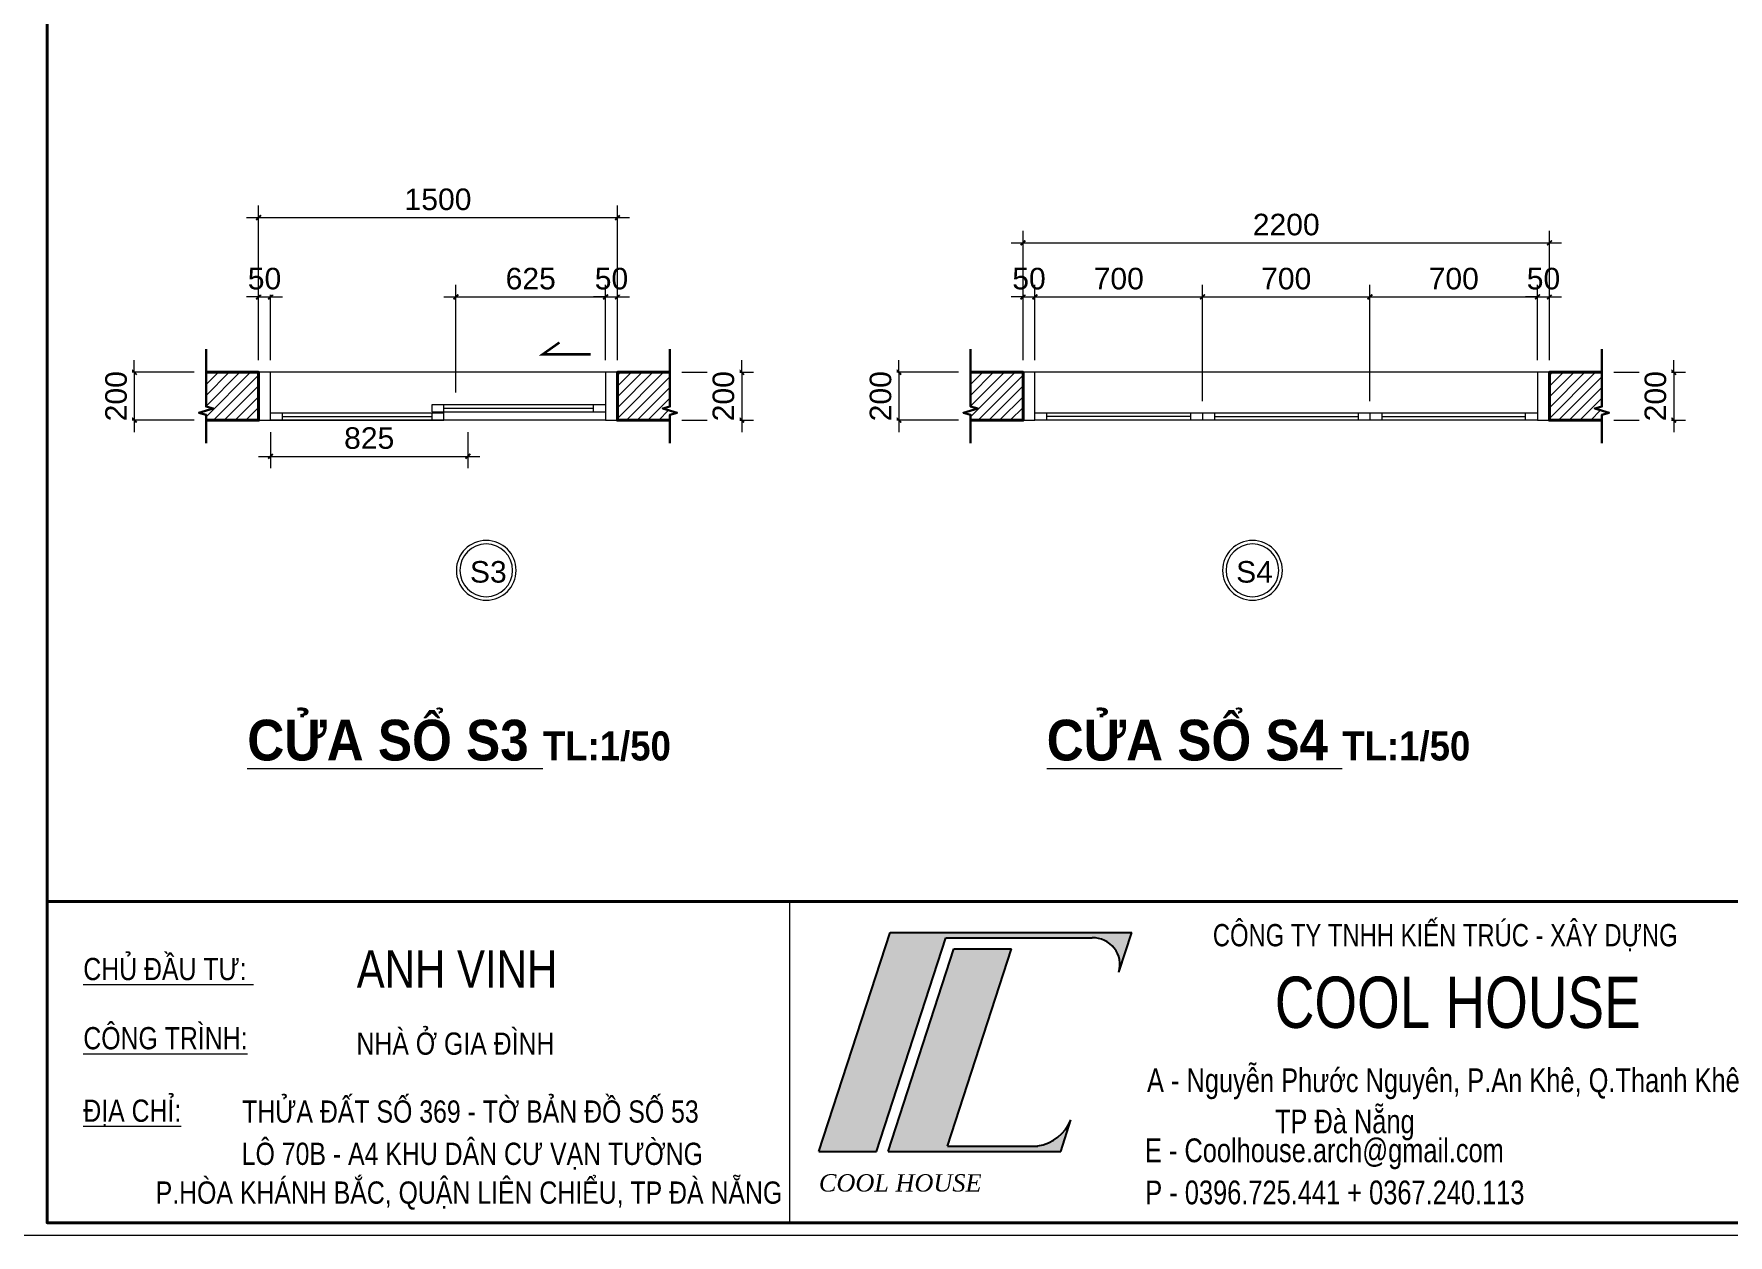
# Model space of a CAD drawing. Header units: inches. Extents: x 921646 to 2157952, y -92667 to 262089.
# Drawn here: x 1979492 to 1986572, y -24405 to -19387 of the extents above; entities that cross this region are included whole.
import ezdxf
from ezdxf.enums import TextEntityAlignment as Align

# ---------------------------------------------------------------- set-up
doc = ezdxf.new("R2010")
doc.units = ezdxf.units.IN
doc.header["$MEASUREMENT"] = 0
doc.layers.get('0').update_dxf_attribs({"lineweight": 9})
doc.layers.get('DEFPOINTS').update_dxf_attribs({"lineweight": 9})
for name, color, linetype, lineweight in [('11 CUA', 42, 'Continuous', 15), ('15 TEXT', 134, 'Continuous', 15), ('3. THAY DAY', 4, 'Continuous', 30), ('4 TUONG', 255, 'Continuous', 40), ('Cp Net Dam 0.25', 4, 'Continuous', 25), ('Cp Net Manh 0.15', 8, 'Continuous', 15), ('Cp Net Thep 0.40', 2, 'Continuous', 40), ('Cp Text 0.15', 3, 'Continuous', 15), ('dim', 252, 'Continuous', 9), ('HATCH', 244, 'Continuous', 0)]:
    doc.layers.add(name, color=color, linetype=linetype, lineweight=lineweight)
doc.styles.add('ARIAL', font='arial.ttf')
doc.styles.add('CHU', font='arial.ttf')
doc.styles.add('IN', font='VHARIAL.TTF')
doc.styles.add('kich thuot', font='arial.ttf', dxfattribs={"width": 0.8})
doc.styles.add('kt', font='VHELVCN.TTF')
doc.styles.add('Text', font='VKORIN.TTF')
doc.dimstyles.new('VJC100', dxfattribs={"dimscale": 1.2, "dimtxt": 200, "dimasz": 100, "dimexe": 100, "dimexo": 0, "dimgap": 60, "dimtad": 1, "dimdec": 0, "dimlfac": -1, "dimzin": 9, "dimdsep": 46, "dimtxsty": 'CHU', "dimblk": 'ARCHTICK', "dimcen": 0.9, "dimdle": 100, "dimclrd": 251, "dimclre": 251, "dimclrt": 3, "dimadec": 0, "dimazin": 0, "dimtfac": 1, "dimtdec": 0, "dimtix": 1, "dimtmove": 2, "dimatfit": 3, "dimfxl": 500, "dimtolj": 1, "dimtzin": 0, "dimlwd": 13, "dimlwe": 9, "dimarcsym": 0})

# ---------------------------------------------------------------- blocks, each defined once
blk = doc.blocks.new('Khung Ht dep')
at = {"layer": 'HATCH'}
h = blk.add_hatch(color=256, dxfattribs=at)
h.dxf.hatch_style = 1
h.paths.add_polyline_path([(9412, 2369), (9878, 2369), (10440, 4098), (11626, 4098, -0.508984), (11842, 3821), (11946, 4142), (9989, 4142)])
h.paths.add_polyline_path([(9972, 2369), (11370, 2369), (11453, 2625, -0.262638), (11186, 2413), (10452, 2413), (10971, 4009), (10505, 4009)], flags=17)
blk.add_line((9173, 4392), (9173, 1792))
at = {"layer": 'Cp Net Dam 0.25'}
for p, q in [((9412, 2369), (9989, 4142)), ((9989, 4142), (11946, 4142)), ((11842, 3821), (11946, 4142)), ((9878, 2369), (10440, 4098)), ((9972, 2369), (10505, 4009)), ((10440, 4098), (11626, 4098)), ((10452, 2413), (10971, 4009)), ((10505, 4009), (10971, 4009)), ((11370, 2369), (11453, 2625)), ((9412, 2369), (9878, 2369)), ((9972, 2369), (11370, 2369)), ((10452, 2413), (11186, 2413))]:
    blk.add_line(p, q, dxfattribs=at)
for centre, radius, start, end in [((11633, 3881), 217, 344.0217, 91.9232), ((11131, 2756), 347, 278.9949, 337.8578)]:
    blk.add_arc(centre, radius, start, end, dxfattribs=at)
at = {"layer": 'Cp Net Thep 0.40', "color": 106}
blk.add_line((3162, 4392), (30380, 4392), dxfattribs=at)
at = {"layer": 'Cp Net Thep 0.40', "color": 106, "flags": 128}
blk.add_lwpolyline([(30380, 21415), (30380, 1792), (3162, 1792), (3162, 21415)], close=True, dxfattribs=at)
at = {"layer": 'DEFPOINTS', "ltscale": 100}
blk.add_lwpolyline([(30430, 1692), (30430, 21515), (1912, 21515), (1912, 1692)], close=True, dxfattribs=at)
at = {"layer": 'Cp Net Manh 0.15', "insert": (9412, 2185), "char_height": 140.72, "width": 1957.54, "attachment_point": 1, "rotation": 359.9996, "style": 'kt'}
blk.add_mtext('\\pxqd;{\\fTimes New Roman|b0|i1|c0|p18;COOL HOUSE}', dxfattribs=at)
at = {"layer": 'Cp Text 0.15', "color": 8, "style": 'Text', "width": 0.8}
for s, height, p in [('COÂNG TY TNHH KIEÁN TRUÙC - XAÂY DÖÏNG', 180.23, (12602, 4030)), ('COOL HOUSE', 415.3, (13104, 3369)), ('A - Nguyeãn Phöôùc Nguyeân, P.An Kheâ, Q.Thanh Kheâ', 192.25, (12069, 2849)), ('TP Ñaø Naüng', 192.25, (13105, 2516)), ('E - Coolhouse.arch@gmail.com', 192.25, (12052, 2282)), ('P - 0396.725.441 + 0367.240.113', 192.25, (12055, 1941))]:
    blk.add_text(s, height=height, dxfattribs=at).set_placement(p)
at = {"layer": 'Cp Text 0.15', "color": 7, "ltscale": 100, "style": 'IN', "width": 0.8}
for s, height, p in [('%%uchñ ®Çu t\xad: ', 180, (3455, 3756)), ('ANH VINH', 304.2, (5669, 3694, -32416)), ('%%Uc«ng tr×nh:', 180, (3455, 3196)), ('nhµ ë gia ®×nh', 180, (5667, 3152, -32416)), ('%%U®Þa chØ:', 180, (3455, 2609)), ('thöa ®Êt sè 369 - tê b¶n ®å sè 53', 180, (4741, 2602, -32416)), ('l« 70b - a4 khu d©n c\xad v¹n t\xadêng ', 180, (4738, 2260, -32416)), ('p.hßa kh¸nh b¾c, quËn liªn chiÓu, tp ®µ n½ng', 180, (4041, 1946, -32416))]:
    blk.add_text(s, height=height, dxfattribs=at).set_placement(p)
blk = doc.blocks.new('KH CUA')
at = {"layer": '11 CUA'}
blk.add_circle((0, 0), 187, dxfattribs=at)
at = {"layer": '15 TEXT', "color": 7}
blk.add_circle((0, 0), 165, dxfattribs=at)
at = {"layer": '15 TEXT', "style": 'kich thuot', "width": 0.6, "flags": 4}
blk.add_attdef('A', text='', height=250, dxfattribs=at).set_placement((6, -117), align=Align.CENTER)
blk = doc.blocks.new('_ArchTick')
at = {"layer": 'dim', "const_width": 0.15}
blk.add_lwpolyline([(0.2, 0.2), (-0.2, -0.2)], dxfattribs=at)
blk = doc.blocks.new('*D928')
at = {"layer": 'DEFPOINTS', "color": 0, "transparency": 16777216}
for p in [(1980211.5, -20800.6), (1980211.5, -21000.6)]:
    blk.add_point(p, dxfattribs=at)
at = {"layer": 'dim', "color": 251, "lineweight": 9, "transparency": 16777216}
for p, q in [((1980161.5, -20800.6), (1979861.5, -20800.6)), ((1980161.5, -21000.6), (1979861.5, -21000.6))]:
    blk.add_line(p, q, dxfattribs=at)
at = {"layer": 'dim', "color": 251, "lineweight": 13, "transparency": 16777216}
for p, q in [((1979911.5, -20800.6), (1979911.5, -20750.6)), ((1979911.5, -20800.6), (1979911.5, -21000.6)), ((1979911.5, -21000.6), (1979911.5, -21050.6))]:
    blk.add_line(p, q, dxfattribs=at)
at = {"layer": 'dim', "color": 251, "lineweight": 13, "transparency": 16777216, "xscale": 50, "yscale": 50, "zscale": 50}
for p, rotation in [((1979911.5, -20800.6), 270), ((1979911.5, -21000.6), 90)]:
    blk.add_blockref('_ArchTick', p, dxfattribs=dict(at, rotation=rotation))
at = {"layer": 'dim', "color": 3, "transparency": 16777216, "insert": (1979835.6, -20900.6), "char_height": 90, "attachment_point": 5, "rotation": 90, "style": 'CHU', "bg_fill": 3, "box_fill_scale": 1.25, "bg_fill_color": 9, "bg_fill_true_color": 13158600, "bg_fill_transparency": 0}
blk.add_mtext('\\A1;200', dxfattribs=at)
at = {"layer": 'DEFPOINTS', "color": 0, "transparency": 16777216}
blk.add_point((1979911.5, -21000.6), dxfattribs=at)
blk = doc.blocks.new('*D929')
at = {"layer": 'DEFPOINTS', "color": 0, "transparency": 16777216}
for p in [(1982149.9, -20800.6), (1982149.9, -21000.6)]:
    blk.add_point(p, dxfattribs=at)
at = {"layer": 'dim', "color": 251, "lineweight": 9, "transparency": 16777216}
for p, q in [((1982199.9, -20800.6), (1982499.9, -20800.6)), ((1982199.9, -21000.6), (1982499.9, -21000.6))]:
    blk.add_line(p, q, dxfattribs=at)
at = {"layer": 'dim', "color": 251, "lineweight": 13, "transparency": 16777216}
for p, q in [((1982449.9, -20800.6), (1982449.9, -20750.6)), ((1982449.9, -20800.6), (1982449.9, -21000.6)), ((1982449.9, -21000.6), (1982449.9, -21050.6))]:
    blk.add_line(p, q, dxfattribs=at)
at = {"layer": 'dim', "color": 251, "lineweight": 13, "transparency": 16777216, "xscale": 50, "yscale": 50, "zscale": 50}
for p, rotation in [((1982449.9, -20800.6), 270), ((1982449.9, -21000.6), 90)]:
    blk.add_blockref('_ArchTick', p, dxfattribs=dict(at, rotation=rotation))
at = {"layer": 'dim', "color": 3, "transparency": 16777216, "insert": (1982373.9, -20900.6), "char_height": 90, "attachment_point": 5, "rotation": 90, "style": 'CHU', "bg_fill": 3, "box_fill_scale": 1.25, "bg_fill_color": 9, "bg_fill_true_color": 13158600, "bg_fill_transparency": 0}
blk.add_mtext('\\A1;200', dxfattribs=at)
at = {"layer": 'DEFPOINTS', "color": 0, "transparency": 16777216}
blk.add_point((1982449.9, -21000.6), dxfattribs=at)
blk = doc.blocks.new('*D930')
at = {"layer": 'DEFPOINTS', "color": 0, "transparency": 16777216}
for p in [(1980430.7, -20800.6), (1980480.7, -20800.6)]:
    blk.add_point(p, dxfattribs=at)
at = {"layer": 'dim', "color": 251, "lineweight": 9, "transparency": 16777216}
for p, q in [((1980430.7, -20750.6), (1980430.7, -20435.6)), ((1980480.7, -20750.6), (1980480.7, -20435.6))]:
    blk.add_line(p, q, dxfattribs=at)
at = {"layer": 'dim', "color": 251, "lineweight": 13, "transparency": 16777216}
for p, q in [((1980430.7, -20485.6), (1980380.7, -20485.6)), ((1980430.7, -20485.6), (1980480.7, -20485.6)), ((1980480.7, -20485.6), (1980530.7, -20485.6))]:
    blk.add_line(p, q, dxfattribs=at)
at = {"layer": 'dim', "color": 251, "lineweight": 13, "transparency": 16777216, "xscale": 50, "yscale": 50, "zscale": 50}
blk.add_blockref('_ArchTick', (1980430.7, -20485.6), dxfattribs=at)
at = {"layer": 'dim', "color": 251, "lineweight": 13, "transparency": 16777216, "xscale": 50, "yscale": 50, "zscale": 50, "rotation": 180}
blk.add_blockref('_ArchTick', (1980480.7, -20485.6), dxfattribs=at)
at = {"layer": 'dim', "color": 3, "transparency": 16777216, "insert": (1980455.7, -20409.7), "char_height": 90, "attachment_point": 5, "style": 'CHU', "bg_fill": 3, "box_fill_scale": 1.25, "bg_fill_color": 9, "bg_fill_true_color": 13158600, "bg_fill_transparency": 0}
blk.add_mtext('\\A1;50', dxfattribs=at)
at = {"layer": 'DEFPOINTS', "color": 0, "transparency": 16777216}
blk.add_point((1980480.7, -20485.6), dxfattribs=at)
blk = doc.blocks.new('*D931')
at = {"layer": 'DEFPOINTS', "color": 0, "transparency": 16777216}
for p in [(1981880.7, -20800.6), (1981930.7, -20800.6)]:
    blk.add_point(p, dxfattribs=at)
at = {"layer": 'dim', "color": 251, "lineweight": 9, "transparency": 16777216}
for p, q in [((1981880.7, -20750.6), (1981880.7, -20435.6)), ((1981930.7, -20750.6), (1981930.7, -20435.6))]:
    blk.add_line(p, q, dxfattribs=at)
at = {"layer": 'dim', "color": 251, "lineweight": 13, "transparency": 16777216}
for p, q in [((1981880.7, -20485.6), (1981830.7, -20485.6)), ((1981880.7, -20485.6), (1981930.7, -20485.6)), ((1981930.7, -20485.6), (1981980.7, -20485.6))]:
    blk.add_line(p, q, dxfattribs=at)
at = {"layer": 'dim', "color": 251, "lineweight": 13, "transparency": 16777216, "xscale": 50, "yscale": 50, "zscale": 50}
blk.add_blockref('_ArchTick', (1981880.7, -20485.6), dxfattribs=at)
at = {"layer": 'dim', "color": 251, "lineweight": 13, "transparency": 16777216, "xscale": 50, "yscale": 50, "zscale": 50, "rotation": 180}
blk.add_blockref('_ArchTick', (1981930.7, -20485.6), dxfattribs=at)
at = {"layer": 'dim', "color": 3, "transparency": 16777216, "insert": (1981905.7, -20409.7), "char_height": 90, "attachment_point": 5, "style": 'CHU', "bg_fill": 3, "box_fill_scale": 1.25, "bg_fill_color": 9, "bg_fill_true_color": 13158600, "bg_fill_transparency": 0}
blk.add_mtext('\\A1;50', dxfattribs=at)
at = {"layer": 'DEFPOINTS', "color": 0, "transparency": 16777216}
blk.add_point((1981930.7, -20485.6), dxfattribs=at)
blk = doc.blocks.new('*D932')
at = {"layer": 'DEFPOINTS', "color": 0, "transparency": 16777216}
for p in [(1981880.7, -20485.6), (1981880.7, -20800.6), (1981255.7, -20935.6)]:
    blk.add_point(p, dxfattribs=at)
at = {"layer": 'dim', "color": 251, "lineweight": 9, "transparency": 16777216}
for p, q in [((1981255.7, -20885.6), (1981255.7, -20435.6)), ((1981880.7, -20750.6), (1981880.7, -20435.6))]:
    blk.add_line(p, q, dxfattribs=at)
at = {"layer": 'dim', "color": 251, "lineweight": 13, "transparency": 16777216}
blk.add_line((1981205.7, -20485.6), (1981930.7, -20485.6), dxfattribs=at)
at = {"layer": 'dim', "color": 251, "lineweight": 13, "transparency": 16777216, "xscale": 50, "yscale": 50, "zscale": 50, "rotation": 180}
blk.add_blockref('_ArchTick', (1981255.7, -20485.6), dxfattribs=at)
at = {"layer": 'dim', "color": 251, "lineweight": 13, "transparency": 16777216, "xscale": 50, "yscale": 50, "zscale": 50}
blk.add_blockref('_ArchTick', (1981880.7, -20485.6), dxfattribs=at)
at = {"layer": 'dim', "color": 3, "transparency": 16777216, "insert": (1981568.2, -20409.7), "char_height": 90, "attachment_point": 5, "style": 'CHU', "bg_fill": 3, "box_fill_scale": 1.25, "bg_fill_color": 9, "bg_fill_true_color": 13158600, "bg_fill_transparency": 0}
blk.add_mtext('\\A1;625', dxfattribs=at)
blk = doc.blocks.new('*D933')
at = {"layer": 'DEFPOINTS', "color": 0, "transparency": 16777216}
for p in [(1981930.7, -20154.3), (1980430.7, -20760.6), (1981930.7, -20750.6)]:
    blk.add_point(p, dxfattribs=at)
at = {"layer": 'dim', "color": 251, "lineweight": 9, "transparency": 16777216}
for p, q in [((1980430.7, -20710.6), (1980430.7, -20104.3)), ((1981930.7, -20700.6), (1981930.7, -20104.3))]:
    blk.add_line(p, q, dxfattribs=at)
at = {"layer": 'dim', "color": 251, "lineweight": 13, "transparency": 16777216}
blk.add_line((1980380.7, -20154.3), (1981980.7, -20154.3), dxfattribs=at)
at = {"layer": 'dim', "color": 251, "lineweight": 13, "transparency": 16777216, "xscale": 50, "yscale": 50, "zscale": 50, "rotation": 180}
blk.add_blockref('_ArchTick', (1980430.7, -20154.3), dxfattribs=at)
at = {"layer": 'dim', "color": 251, "lineweight": 13, "transparency": 16777216, "xscale": 50, "yscale": 50, "zscale": 50}
blk.add_blockref('_ArchTick', (1981930.7, -20154.3), dxfattribs=at)
at = {"layer": 'dim', "color": 3, "transparency": 16777216, "insert": (1981180.7, -20078.4), "char_height": 90, "attachment_point": 5, "style": 'CHU', "bg_fill": 3, "box_fill_scale": 1.25, "bg_fill_color": 9, "bg_fill_true_color": 13158600, "bg_fill_transparency": 0}
blk.add_mtext('\\A1;1500', dxfattribs=at)
blk = doc.blocks.new('*D934')
at = {"layer": 'DEFPOINTS', "color": 0, "transparency": 16777216}
for p in [(1980480.7, -21000.6), (1981305.7, -21000.6), (1981305.7, -21151.8)]:
    blk.add_point(p, dxfattribs=at)
at = {"layer": 'dim', "color": 251, "lineweight": 9, "transparency": 16777216}
for p, q in [((1980480.7, -21050.6), (1980480.7, -21201.8)), ((1981305.7, -21050.6), (1981305.7, -21201.8))]:
    blk.add_line(p, q, dxfattribs=at)
at = {"layer": 'dim', "color": 251, "lineweight": 13, "transparency": 16777216}
blk.add_line((1980430.7, -21151.8), (1981355.7, -21151.8), dxfattribs=at)
at = {"layer": 'dim', "color": 251, "lineweight": 13, "transparency": 16777216, "xscale": 50, "yscale": 50, "zscale": 50, "rotation": 180}
blk.add_blockref('_ArchTick', (1980480.7, -21151.8), dxfattribs=at)
at = {"layer": 'dim', "color": 251, "lineweight": 13, "transparency": 16777216, "xscale": 50, "yscale": 50, "zscale": 50}
blk.add_blockref('_ArchTick', (1981305.7, -21151.8), dxfattribs=at)
at = {"layer": 'dim', "color": 3, "transparency": 16777216, "insert": (1980893.2, -21075.9), "char_height": 90, "attachment_point": 5, "style": 'CHU', "bg_fill": 3, "box_fill_scale": 1.25, "bg_fill_color": 9, "bg_fill_true_color": 13158600, "bg_fill_transparency": 0}
blk.add_mtext('\\A1;825', dxfattribs=at)
blk = doc.blocks.new('*U935')
at = {"layer": '11 CUA'}
for p, q in [((50, 30), (775, 30)), ((50, 0), (775, 0)), ((100, 0), (100, 30)), ((100, 15), (725, 15)), ((725, 35), (725, 65)), ((725, 65), (1450, 65)), ((725, 35), (1450, 35)), ((725, 0), (725, 30)), ((775, 35), (775, 65)), ((775, 50), (1400, 50)), ((775, 0), (775, 30)), ((1400, 35), (1400, 65))]:
    blk.add_line(p, q, dxfattribs=at)
for points in [[(0, 0), (50, 0), (50, 200), (0, 200)], [(1450, 0), (1500, 0), (1500, 200), (1450, 200)]]:
    blk.add_lwpolyline(points, close=True, dxfattribs=at)
for points in [[(1450, 200), (50, 200)], [(1450, 0), (50, 0)]]:
    blk.add_lwpolyline(points, dxfattribs=at)
blk = doc.blocks.new('*D953')
at = {"layer": 'DEFPOINTS', "color": 0, "transparency": 16777216}
for p in [(1983406.4, -20800.6), (1983406.4, -21000.6)]:
    blk.add_point(p, dxfattribs=at)
at = {"layer": 'dim', "color": 251, "lineweight": 9, "transparency": 16777216}
for p, q in [((1983356.4, -20800.6), (1983056.4, -20800.6)), ((1983356.4, -21000.6), (1983056.4, -21000.6))]:
    blk.add_line(p, q, dxfattribs=at)
at = {"layer": 'dim', "color": 251, "lineweight": 13, "transparency": 16777216}
for p, q in [((1983106.4, -20800.6), (1983106.4, -20750.6)), ((1983106.4, -20800.6), (1983106.4, -21000.6)), ((1983106.4, -21000.6), (1983106.4, -21050.6))]:
    blk.add_line(p, q, dxfattribs=at)
at = {"layer": 'dim', "color": 251, "lineweight": 13, "transparency": 16777216, "xscale": 50, "yscale": 50, "zscale": 50}
for p, rotation in [((1983106.4, -20800.6), 270), ((1983106.4, -21000.6), 90)]:
    blk.add_blockref('_ArchTick', p, dxfattribs=dict(at, rotation=rotation))
at = {"layer": 'dim', "color": 3, "transparency": 16777216, "insert": (1983030.5, -20900.6), "char_height": 90, "attachment_point": 5, "rotation": 90, "style": 'CHU', "bg_fill": 3, "box_fill_scale": 1.25, "bg_fill_color": 9, "bg_fill_true_color": 13158600, "bg_fill_transparency": 0}
blk.add_mtext('\\A1;200', dxfattribs=at)
at = {"layer": 'DEFPOINTS', "color": 0, "transparency": 16777216}
blk.add_point((1983106.4, -21000.6), dxfattribs=at)
blk = doc.blocks.new('*D954')
at = {"layer": 'DEFPOINTS', "color": 0, "transparency": 16777216}
for p in [(1986044.8, -20800.6), (1986044.8, -21000.6)]:
    blk.add_point(p, dxfattribs=at)
at = {"layer": 'dim', "color": 251, "lineweight": 9, "transparency": 16777216}
for p, q in [((1986094.8, -20800.6), (1986394.8, -20800.6)), ((1986094.8, -21000.6), (1986394.8, -21000.6))]:
    blk.add_line(p, q, dxfattribs=at)
at = {"layer": 'dim', "color": 251, "lineweight": 13, "transparency": 16777216}
for p, q in [((1986344.8, -20800.6), (1986344.8, -20750.6)), ((1986344.8, -20800.6), (1986344.8, -21000.6)), ((1986344.8, -21000.6), (1986344.8, -21050.6))]:
    blk.add_line(p, q, dxfattribs=at)
at = {"layer": 'dim', "color": 251, "lineweight": 13, "transparency": 16777216, "xscale": 50, "yscale": 50, "zscale": 50}
for p, rotation in [((1986344.8, -20800.6), 270), ((1986344.8, -21000.6), 90)]:
    blk.add_blockref('_ArchTick', p, dxfattribs=dict(at, rotation=rotation))
at = {"layer": 'dim', "color": 3, "transparency": 16777216, "insert": (1986268.8, -20900.6), "char_height": 90, "attachment_point": 5, "rotation": 90, "style": 'CHU', "bg_fill": 3, "box_fill_scale": 1.25, "bg_fill_color": 9, "bg_fill_true_color": 13158600, "bg_fill_transparency": 0}
blk.add_mtext('\\A1;200', dxfattribs=at)
at = {"layer": 'DEFPOINTS', "color": 0, "transparency": 16777216}
blk.add_point((1986344.8, -21000.6), dxfattribs=at)
blk = doc.blocks.new('*D955')
at = {"layer": 'DEFPOINTS', "color": 0, "transparency": 16777216}
for p in [(1983625.6, -20800.6), (1983675.6, -20800.6)]:
    blk.add_point(p, dxfattribs=at)
at = {"layer": 'dim', "color": 251, "lineweight": 9, "transparency": 16777216}
for p, q in [((1983625.6, -20750.6), (1983625.6, -20435.6)), ((1983675.6, -20750.6), (1983675.6, -20435.6))]:
    blk.add_line(p, q, dxfattribs=at)
at = {"layer": 'dim', "color": 251, "lineweight": 13, "transparency": 16777216}
for p, q in [((1983625.6, -20485.6), (1983575.6, -20485.6)), ((1983625.6, -20485.6), (1983675.6, -20485.6)), ((1983675.6, -20485.6), (1983725.6, -20485.6))]:
    blk.add_line(p, q, dxfattribs=at)
at = {"layer": 'dim', "color": 251, "lineweight": 13, "transparency": 16777216, "xscale": 50, "yscale": 50, "zscale": 50}
blk.add_blockref('_ArchTick', (1983625.6, -20485.6), dxfattribs=at)
at = {"layer": 'dim', "color": 251, "lineweight": 13, "transparency": 16777216, "xscale": 50, "yscale": 50, "zscale": 50, "rotation": 180}
blk.add_blockref('_ArchTick', (1983675.6, -20485.6), dxfattribs=at)
at = {"layer": 'dim', "color": 3, "transparency": 16777216, "insert": (1983650.6, -20409.7), "char_height": 90, "attachment_point": 5, "style": 'CHU', "bg_fill": 3, "box_fill_scale": 1.25, "bg_fill_color": 9, "bg_fill_true_color": 13158600, "bg_fill_transparency": 0}
blk.add_mtext('\\A1;50', dxfattribs=at)
at = {"layer": 'DEFPOINTS', "color": 0, "transparency": 16777216}
blk.add_point((1983675.6, -20485.6), dxfattribs=at)
blk = doc.blocks.new('*D956')
at = {"layer": 'DEFPOINTS', "color": 0, "transparency": 16777216}
for p in [(1985775.6, -20800.6), (1985825.6, -20800.6)]:
    blk.add_point(p, dxfattribs=at)
at = {"layer": 'dim', "color": 251, "lineweight": 9, "transparency": 16777216}
for p, q in [((1985775.6, -20750.6), (1985775.6, -20435.6)), ((1985825.6, -20750.6), (1985825.6, -20435.6))]:
    blk.add_line(p, q, dxfattribs=at)
at = {"layer": 'dim', "color": 251, "lineweight": 13, "transparency": 16777216}
for p, q in [((1985775.6, -20485.6), (1985725.6, -20485.6)), ((1985775.6, -20485.6), (1985825.6, -20485.6)), ((1985825.6, -20485.6), (1985875.6, -20485.6))]:
    blk.add_line(p, q, dxfattribs=at)
at = {"layer": 'dim', "color": 251, "lineweight": 13, "transparency": 16777216, "xscale": 50, "yscale": 50, "zscale": 50}
blk.add_blockref('_ArchTick', (1985775.6, -20485.6), dxfattribs=at)
at = {"layer": 'dim', "color": 251, "lineweight": 13, "transparency": 16777216, "xscale": 50, "yscale": 50, "zscale": 50, "rotation": 180}
blk.add_blockref('_ArchTick', (1985825.6, -20485.6), dxfattribs=at)
at = {"layer": 'dim', "color": 3, "transparency": 16777216, "insert": (1985800.6, -20409.7), "char_height": 90, "attachment_point": 5, "style": 'CHU', "bg_fill": 3, "box_fill_scale": 1.25, "bg_fill_color": 9, "bg_fill_true_color": 13158600, "bg_fill_transparency": 0}
blk.add_mtext('\\A1;50', dxfattribs=at)
at = {"layer": 'DEFPOINTS', "color": 0, "transparency": 16777216}
blk.add_point((1985825.6, -20485.6), dxfattribs=at)
blk = doc.blocks.new('*U957')
at = {"layer": '11 CUA'}
for p, q in [((50, 30), (2150, 30)), ((100, 0), (100, 30)), ((2100, 0), (2100, 30))]:
    blk.add_line(p, q, dxfattribs=at)
for points in [[(0, 0), (50, 0), (50, 200), (0, 200)], [(2150, 0), (2200, 0), (2200, 200), (2150, 200)]]:
    blk.add_lwpolyline(points, close=True, dxfattribs=at)
for points in [[(2150, 200), (50, 200)], [(2150, 0), (50, 0)], [(700, 15), (100, 15)], [(700, 30), (700, 0)], [(750, 30), (750, 0)], [(800, 30), (800, 0)], [(800, 15), (1400, 15)], [(1400, 30), (1400, 0)], [(1450, 30), (1450, 0)], [(1500, 30), (1500, 0)], [(1500, 15), (2100, 15)]]:
    blk.add_lwpolyline(points, dxfattribs=at)
blk = doc.blocks.new('*D958')
at = {"layer": 'DEFPOINTS', "color": 0, "transparency": 16777216}
for p in [(1984375.6, -20485.6), (1983675.6, -20800.6), (1984375.6, -20970.6)]:
    blk.add_point(p, dxfattribs=at)
at = {"layer": 'dim', "color": 251, "lineweight": 9, "transparency": 16777216}
for p, q in [((1983675.6, -20750.6), (1983675.6, -20435.6)), ((1984375.6, -20920.6), (1984375.6, -20435.6))]:
    blk.add_line(p, q, dxfattribs=at)
at = {"layer": 'dim', "color": 251, "lineweight": 13, "transparency": 16777216}
blk.add_line((1983625.6, -20485.6), (1984425.6, -20485.6), dxfattribs=at)
at = {"layer": 'dim', "color": 251, "lineweight": 13, "transparency": 16777216, "xscale": 50, "yscale": 50, "zscale": 50, "rotation": 180}
blk.add_blockref('_ArchTick', (1983675.6, -20485.6), dxfattribs=at)
at = {"layer": 'dim', "color": 251, "lineweight": 13, "transparency": 16777216, "xscale": 50, "yscale": 50, "zscale": 50}
blk.add_blockref('_ArchTick', (1984375.6, -20485.6), dxfattribs=at)
at = {"layer": 'dim', "color": 3, "transparency": 16777216, "insert": (1984025.6, -20409.7), "char_height": 90, "attachment_point": 5, "style": 'CHU', "bg_fill": 3, "box_fill_scale": 1.25, "bg_fill_color": 9, "bg_fill_true_color": 13158600, "bg_fill_transparency": 0}
blk.add_mtext('\\A1;700', dxfattribs=at)
blk = doc.blocks.new('*D959')
at = {"layer": 'DEFPOINTS', "color": 0, "transparency": 16777216}
for p in [(1985075.6, -20485.6), (1984375.6, -20970.6), (1985075.6, -20970.6)]:
    blk.add_point(p, dxfattribs=at)
at = {"layer": 'dim', "color": 251, "lineweight": 9, "transparency": 16777216}
for p, q in [((1984375.6, -20920.6), (1984375.6, -20435.6)), ((1985075.6, -20920.6), (1985075.6, -20435.6))]:
    blk.add_line(p, q, dxfattribs=at)
at = {"layer": 'dim', "color": 251, "lineweight": 13, "transparency": 16777216}
blk.add_line((1984325.6, -20485.6), (1985125.6, -20485.6), dxfattribs=at)
at = {"layer": 'dim', "color": 251, "lineweight": 13, "transparency": 16777216, "xscale": 50, "yscale": 50, "zscale": 50, "rotation": 180}
blk.add_blockref('_ArchTick', (1984375.6, -20485.6), dxfattribs=at)
at = {"layer": 'dim', "color": 251, "lineweight": 13, "transparency": 16777216, "xscale": 50, "yscale": 50, "zscale": 50}
blk.add_blockref('_ArchTick', (1985075.6, -20485.6), dxfattribs=at)
at = {"layer": 'dim', "color": 3, "transparency": 16777216, "insert": (1984725.6, -20409.7), "char_height": 90, "attachment_point": 5, "style": 'CHU', "bg_fill": 3, "box_fill_scale": 1.25, "bg_fill_color": 9, "bg_fill_true_color": 13158600, "bg_fill_transparency": 0}
blk.add_mtext('\\A1;700', dxfattribs=at)
blk = doc.blocks.new('*D960')
at = {"layer": 'DEFPOINTS', "color": 0, "transparency": 16777216}
for p in [(1985775.6, -20485.6), (1985775.6, -20800.6), (1985075.6, -20970.6)]:
    blk.add_point(p, dxfattribs=at)
at = {"layer": 'dim', "color": 251, "lineweight": 9, "transparency": 16777216}
for p, q in [((1985075.6, -20920.6), (1985075.6, -20435.6)), ((1985775.6, -20750.6), (1985775.6, -20435.6))]:
    blk.add_line(p, q, dxfattribs=at)
at = {"layer": 'dim', "color": 251, "lineweight": 13, "transparency": 16777216}
blk.add_line((1985025.6, -20485.6), (1985825.6, -20485.6), dxfattribs=at)
at = {"layer": 'dim', "color": 251, "lineweight": 13, "transparency": 16777216, "xscale": 50, "yscale": 50, "zscale": 50, "rotation": 180}
blk.add_blockref('_ArchTick', (1985075.6, -20485.6), dxfattribs=at)
at = {"layer": 'dim', "color": 251, "lineweight": 13, "transparency": 16777216, "xscale": 50, "yscale": 50, "zscale": 50}
blk.add_blockref('_ArchTick', (1985775.6, -20485.6), dxfattribs=at)
at = {"layer": 'dim', "color": 3, "transparency": 16777216, "insert": (1985425.6, -20409.7), "char_height": 90, "attachment_point": 5, "style": 'CHU', "bg_fill": 3, "box_fill_scale": 1.25, "bg_fill_color": 9, "bg_fill_true_color": 13158600, "bg_fill_transparency": 0}
blk.add_mtext('\\A1;700', dxfattribs=at)
blk = doc.blocks.new('*D961')
at = {"layer": 'DEFPOINTS', "color": 0, "transparency": 16777216}
for p in [(1985825.6, -20259.9), (1983625.6, -20800.6), (1985825.6, -20800.6)]:
    blk.add_point(p, dxfattribs=at)
at = {"layer": 'dim', "color": 251, "lineweight": 9, "transparency": 16777216}
for p, q in [((1983625.6, -20750.6), (1983625.6, -20209.9)), ((1985825.6, -20750.6), (1985825.6, -20209.9))]:
    blk.add_line(p, q, dxfattribs=at)
at = {"layer": 'dim', "color": 251, "lineweight": 13, "transparency": 16777216}
blk.add_line((1983575.6, -20259.9), (1985875.6, -20259.9), dxfattribs=at)
at = {"layer": 'dim', "color": 251, "lineweight": 13, "transparency": 16777216, "xscale": 50, "yscale": 50, "zscale": 50, "rotation": 180}
blk.add_blockref('_ArchTick', (1983625.6, -20259.9), dxfattribs=at)
at = {"layer": 'dim', "color": 251, "lineweight": 13, "transparency": 16777216, "xscale": 50, "yscale": 50, "zscale": 50}
blk.add_blockref('_ArchTick', (1985825.6, -20259.9), dxfattribs=at)
at = {"layer": 'dim', "color": 3, "transparency": 16777216, "insert": (1984725.6, -20183.9), "char_height": 90, "attachment_point": 5, "style": 'CHU', "bg_fill": 3, "box_fill_scale": 1.25, "bg_fill_color": 9, "bg_fill_true_color": 13158600, "bg_fill_transparency": 0}
blk.add_mtext('\\A1;2200', dxfattribs=at)

msp = doc.modelspace()

# ---------------------------------------------------------------- hatches: boundary and pattern name
at = {"layer": 'HATCH'}
h = msp.add_hatch(dxfattribs=at)
h.set_pattern_fill('ANSI31', color=256, scale=10)
h.set_pattern_definition([(45, (1759570.49, 105863.094), (-22.4506403, 22.4506403), [])])
h.paths.add_polyline_path([(1980430.7, -20800.6), (1980430.7, -21000.6), (1980211.5, -21000.6), (1980211.5, -20977.8), (1980181.4, -20969.7), (1980241.7, -20951.5), (1980211.5, -20943.5), (1980211.5, -20800.6)])
h = msp.add_hatch(dxfattribs=at)
h.set_pattern_fill('ANSI31', color=256, scale=10)
h.set_pattern_definition([(45, (1762765.4, 105863.094), (-22.4506403, 22.4506403), [])])
h.paths.add_polyline_path([(1983625.6, -20800.6), (1983625.6, -21000.6), (1983406.4, -21000.6), (1983406.4, -20977.8), (1983376.3, -20969.7), (1983436.6, -20951.5), (1983406.4, -20943.5), (1983406.4, -20800.6)])

# ---------------------------------------------------------------- linework, layer by layer
at = {"layer": '3. THAY DAY'}
for points in [[(1980211.5, -21097), (1980211.5, -20977.8), (1980181.4, -20969.7), (1980241.7, -20951.5), (1980211.5, -20943.5), (1980211.5, -20704.3)], [(1982149.9, -21097), (1982149.9, -20977.8), (1982180.1, -20969.7), (1982119.7, -20951.5), (1982149.9, -20943.5), (1982149.9, -20704.3)], [(1983406.4, -21097), (1983406.4, -20977.8), (1983376.3, -20969.7), (1983436.6, -20951.5), (1983406.4, -20943.5), (1983406.4, -20704.3)], [(1986044.8, -21097), (1986044.8, -20977.8), (1986075, -20969.7), (1986014.6, -20951.5), (1986044.8, -20943.5), (1986044.8, -20704.3)]]:
    msp.add_lwpolyline(points, dxfattribs=at)
at = {"layer": '4 TUONG'}
for points in [[(1980211.5, -21000.6), (1980430.7, -21000.6), (1980430.7, -20800.6), (1980211.5, -20800.6)], [(1983406.4, -21000.6), (1983625.6, -21000.6), (1983625.6, -20800.6), (1983406.4, -20800.6)]]:
    msp.add_lwpolyline(points, dxfattribs=at)

# ---------------------------------------------------------------- block references
at = {"layer": '15 TEXT'}
ref = msp.add_blockref('KH CUA', (1981382.4, -21628), dxfattribs=dict(at, xscale=-0.6676080590873513, yscale=0.6676080590873513, zscale=0.6676080590873513))
ref.add_attrib('A', 'S3', dxfattribs={"height": 90, "style": 'ARIAL'}).set_placement((1981391, -21679.3), align=Align.CENTER)
ref = msp.add_blockref('KH CUA', (1984584.5, -21628), dxfattribs=dict(at, xscale=-0.6676080590873513, yscale=0.6676080590873513, zscale=0.6676080590873513))
ref.add_attrib('A', 'S4', dxfattribs={"height": 90, "style": 'ARIAL'}).set_placement((1984593.1, -21679.3), align=Align.CENTER)
at = {"layer": 'Cp Net Manh 0.15', "xscale": 0.5160658647642057, "yscale": 0.5160658647642057, "zscale": 0.5160658647642057}
msp.add_blockref('Khung Ht dep', (1977915.4, -25278.5), dxfattribs=at)

# ---------------------------------------------------------------- texts
at = {"layer": '15 TEXT', "char_height": 175, "width": 11023.696, "attachment_point": 2, "style": 'IN'}
for s, insert in [('{\\fArial|b1|i0|c0|p34;\\H0.97222x;\\W0.9;\\LCỬA SỔ S3\\l \\H0.71429x;TL:1/50}', (1981268.9, -22252.3)), ('{\\fArial|b1|i0|c0|p34;\\H0.97222x;\\W0.9;\\LCỬA SỔ S4\\l \\H0.71429x;TL:1/50}', (1984609.7, -22252.3))]:
    msp.add_mtext(s, dxfattribs=dict(at, insert=insert))

# ---------------------------------------------------------------- next in the draw order: dimensions: what is measured, and where the dimension line sits
at = {"layer": 'dim'}
for base, p1, p2, picture, middle in [((1980480.7, -20485.6), (1980430.7, -20800.6), (1980480.7, -20800.6), '*D930', (1980455.7, -20409.7)), ((1981930.7, -20485.6), (1981880.7, -20800.6), (1981930.7, -20800.6), '*D931', (1981905.7, -20409.7)), ((1983675.6, -20485.6), (1983625.6, -20800.6), (1983675.6, -20800.6), '*D955', (1983650.6, -20409.7)), ((1985825.6, -20485.6), (1985775.6, -20800.6), (1985825.6, -20800.6), '*D956', (1985800.6, -20409.7)), ((1981305.7, -21151.8), (1980480.7, -21000.6), (1981305.7, -21000.6), '*D934', (1980893.2, -21075.9))]:
    dim = msp.add_linear_dim(base=base, p1=p1, p2=p2, dimstyle='VJC100', override={"dimscale": 0.5, "dimtxt": 180, "dimexo": 100, "dimtfill": 1}, dxfattribs=at)
    dim.commit()
    dim.dimension.update_dxf_attribs({"geometry": picture, "text_midpoint": middle})
for base, p1, p2, picture, middle in [((1979911.5, -21000.6), (1980211.5, -20800.6), (1980211.5, -21000.6), '*D928', (1979835.6, -20900.6)), ((1982449.9, -21000.6), (1982149.9, -20800.6), (1982149.9, -21000.6), '*D929', (1982373.9, -20900.6)), ((1983106.4, -21000.6), (1983406.4, -20800.6), (1983406.4, -21000.6), '*D953', (1983030.5, -20900.6)), ((1986344.8, -21000.6), (1986044.8, -20800.6), (1986044.8, -21000.6), '*D954', (1986268.8, -20900.6))]:
    dim = msp.add_linear_dim(base=base, p1=p1, p2=p2, angle=270, dimstyle='VJC100', override={"dimscale": 0.5, "dimtxt": 180, "dimexo": 100, "dimtfill": 1}, dxfattribs=at)
    dim.commit()
    dim.dimension.update_dxf_attribs({"geometry": picture, "text_midpoint": middle})

# ---------------------------------------------------------------- next in the draw order: hatches: boundary and pattern name
at = {"layer": 'HATCH'}
h = msp.add_hatch(dxfattribs=at)
h.set_pattern_fill('ANSI31', color=256, scale=10)
h.set_pattern_definition([(45, (1763215.4, 105863.094), (-22.4506403, 22.4506403), [])])
h.paths.add_polyline_path([(1985825.6, -20800.6), (1985825.6, -21000.6), (1986044.8, -21000.6), (1986044.8, -20977.8), (1986075, -20969.7), (1986014.6, -20951.5), (1986044.8, -20943.5), (1986044.8, -20800.6)])

# ---------------------------------------------------------------- next in the draw order: linework, layer by layer
at = {"layer": '11 CUA', "const_width": 10}
msp.add_lwpolyline([(1981818.2, -20725.5), (1981618.2, -20725.5), (1981688.3, -20676)], dxfattribs=at)
at = {"layer": '4 TUONG'}
msp.add_lwpolyline([(1986044.8, -21000.6), (1985825.6, -21000.6), (1985825.6, -20800.6), (1986044.8, -20800.6)], dxfattribs=at)

# ---------------------------------------------------------------- next in the draw order: block references
at = {"layer": '11 CUA'}
msp.add_blockref('*U957', (1983625.6, -21000.6), dxfattribs=at)

# ---------------------------------------------------------------- next in the draw order: dimensions: what is measured, and where the dimension line sits
at = {"layer": 'dim'}
for base, p1, p2, picture, middle in [((1981880.7, -20485.6), (1981255.7, -20935.6), (1981880.7, -20800.6), '*D932', (1981568.2, -20409.7)), ((1984375.6, -20485.6), (1983675.6, -20800.6), (1984375.6, -20970.6), '*D958', (1984025.6, -20409.7))]:
    dim = msp.add_linear_dim(base=base, p1=p1, p2=p2, dimstyle='VJC100', override={"dimscale": 0.5, "dimtxt": 180, "dimexo": 100, "dimtfill": 1}, dxfattribs=at)
    dim.commit()
    dim.dimension.update_dxf_attribs({"geometry": picture, "text_midpoint": middle})

# ---------------------------------------------------------------- next in the draw order: hatches: boundary and pattern name
at = {"layer": 'HATCH'}
h = msp.add_hatch(dxfattribs=at)
h.set_pattern_fill('ANSI31', color=256, scale=10)
h.set_pattern_definition([(45, (1759320.49, 105863.094), (-22.4506403, 22.4506403), [])])
h.paths.add_polyline_path([(1981930.7, -20800.6), (1981930.7, -21000.6), (1982149.9, -21000.6), (1982149.9, -20977.8), (1982180.1, -20969.7), (1982119.7, -20951.5), (1982149.9, -20943.5), (1982149.9, -20800.6)])

# ---------------------------------------------------------------- next in the draw order: linework, layer by layer
at = {"layer": '4 TUONG'}
msp.add_lwpolyline([(1982149.9, -21000.6), (1981930.7, -21000.6), (1981930.7, -20800.6), (1982149.9, -20800.6)], dxfattribs=at)

# ---------------------------------------------------------------- next in the draw order: block references
at = {"layer": '11 CUA'}
msp.add_blockref('*U935', (1980430.7, -21000.6), dxfattribs=at)

# ---------------------------------------------------------------- next in the draw order: dimensions: what is measured, and where the dimension line sits
at = {"layer": 'dim'}
for base, p1, p2, picture, middle in [((1981930.7, -20154.3), (1980430.7, -20760.6), (1981930.7, -20750.6), '*D933', (1981180.7, -20078.4)), ((1985075.6, -20485.6), (1984375.6, -20970.6), (1985075.6, -20970.6), '*D959', (1984725.6, -20409.7))]:
    dim = msp.add_linear_dim(base=base, p1=p1, p2=p2, dimstyle='VJC100', override={"dimscale": 0.5, "dimtxt": 180, "dimexo": 100, "dimtfill": 1}, dxfattribs=at)
    dim.commit()
    dim.dimension.update_dxf_attribs({"geometry": picture, "text_midpoint": middle})

# ---------------------------------------------------------------- next in the draw order: dimensions: what is measured, and where the dimension line sits
dim = msp.add_linear_dim(base=(1985775.6, -20485.6), p1=(1985075.6, -20970.6), p2=(1985775.6, -20800.6), dimstyle='VJC100', override={"dimscale": 0.5, "dimtxt": 180, "dimexo": 100, "dimtfill": 1}, dxfattribs=at)
dim.commit()
dim.dimension.update_dxf_attribs({"geometry": '*D960', "text_midpoint": (1985425.6, -20409.7)})

# ---------------------------------------------------------------- next in the draw order: dimensions: what is measured, and where the dimension line sits
dim = msp.add_linear_dim(base=(1985825.6, -20259.9), p1=(1983625.6, -20800.6), p2=(1985825.6, -20800.6), dimstyle='VJC100', override={"dimscale": 0.5, "dimtxt": 180, "dimexo": 100, "dimtfill": 1}, dxfattribs=at)
dim.commit()
dim.dimension.update_dxf_attribs({"geometry": '*D961', "text_midpoint": (1984725.6, -20183.9)})

doc.saveas('drawing.dxf')
